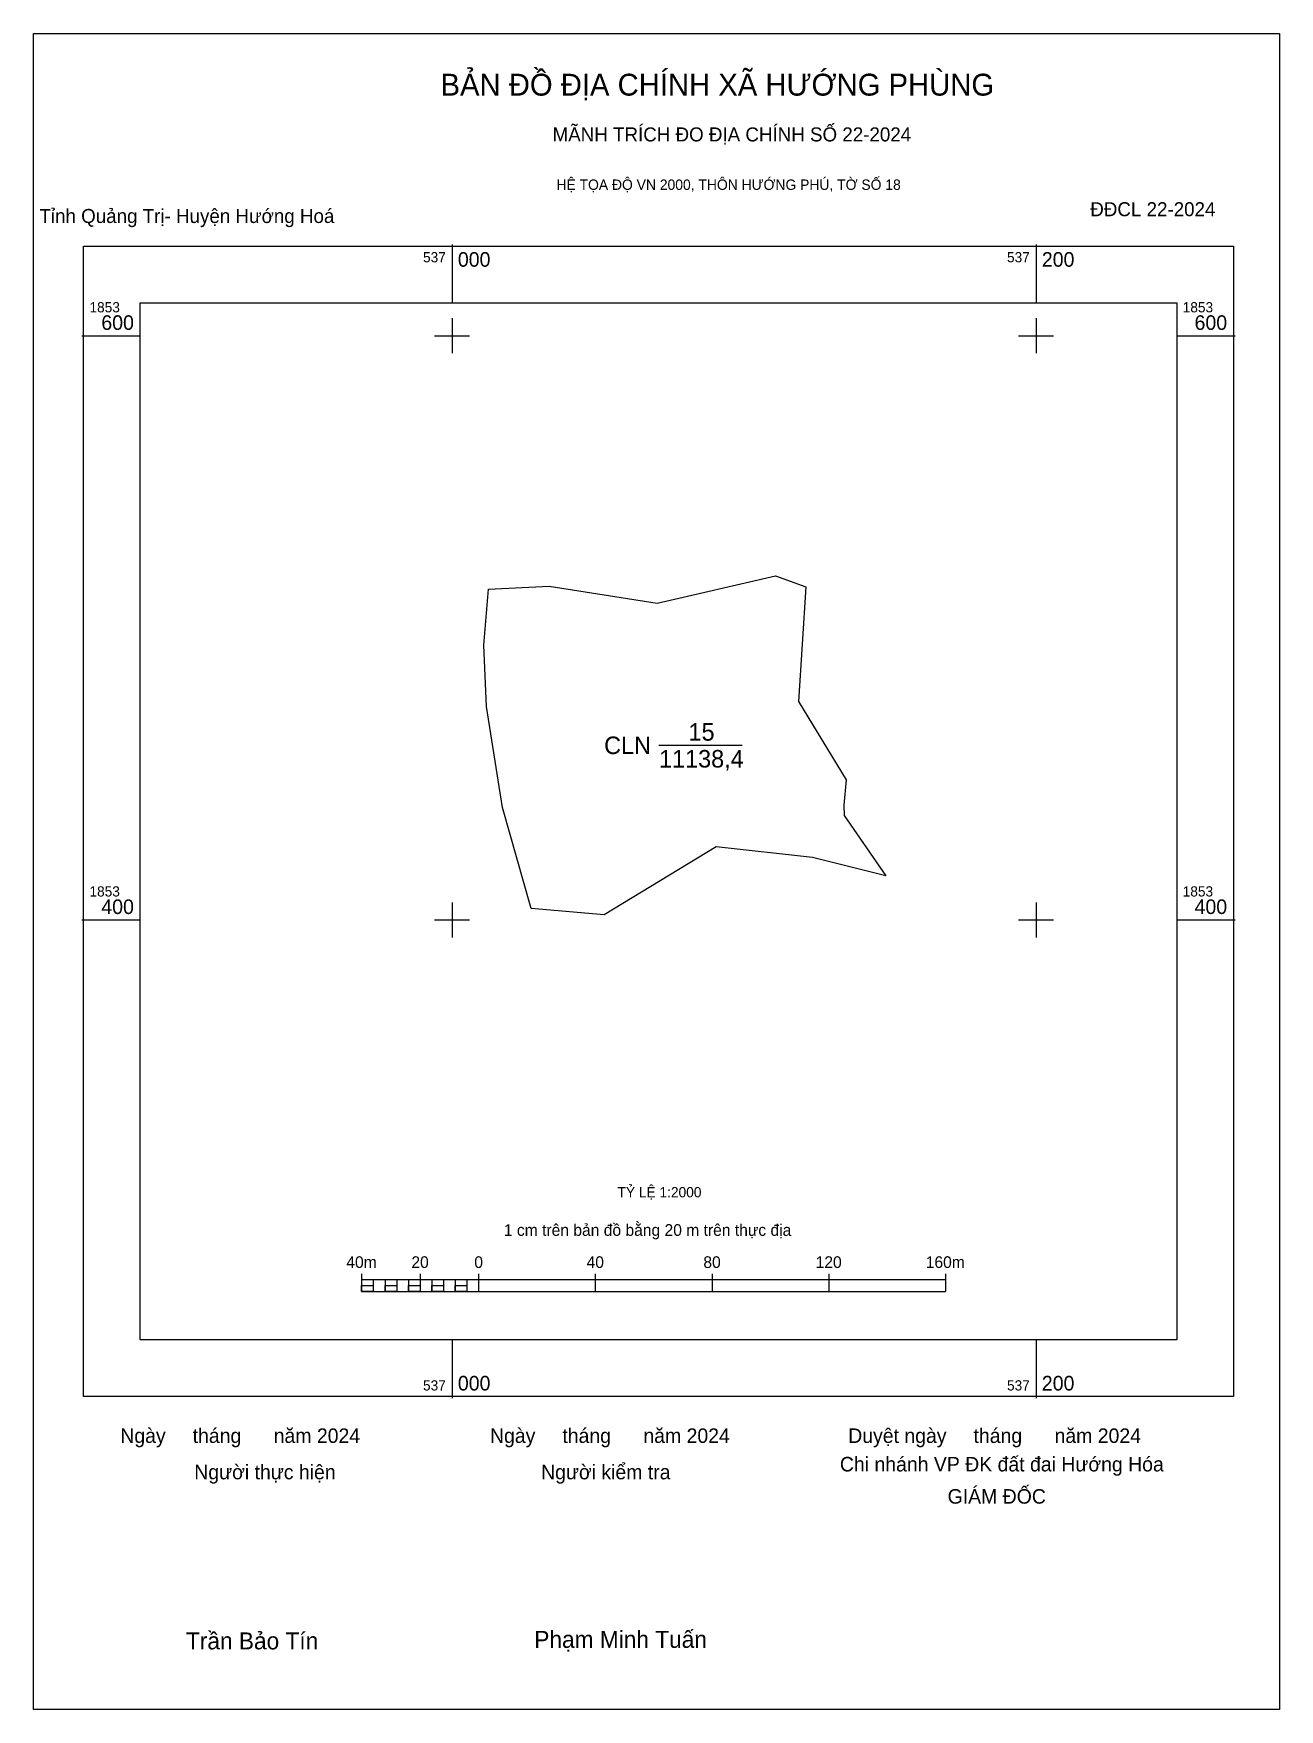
# Model space of a CAD drawing. Extents: x 536857 to 537283, y 1853130 to 1853703.
import ezdxf

# ---------------------------------------------------------------- set-up
doc = ezdxf.new("R2010")
doc.units = 0
for name, color, linetype in [('Level 10', 7, 'Continuous'), ('Level 13', 7, 'Continuous'), ('Level 15', 7, 'Continuous'), ('Level 27', 7, 'Continuous'), ('Level 6', 7, 'Continuous'), ('Level 62', 7, 'Continuous'), ('Level 63', 7, 'Continuous'), ('Level 9', 7, 'Continuous')]:
    doc.layers.add(name, color=color, linetype=linetype)

msp = doc.modelspace()

# ---------------------------------------------------------------- linework, layer by layer
at = {"layer": 'Level 10'}
msp.add_lwpolyline([(537010.93, 1853494.03), (537012.48, 1853513.26), (537033.32, 1853514.29), (537070.24, 1853508.46), (537110.81, 1853517.8), (537121.2, 1853514.02), (537118.71, 1853474.8), (537135.01, 1853448), (537134.15, 1853439.31), (537134.28, 1853435.7), (537148.52, 1853415.12), (537123.41, 1853421.4), (537090.41, 1853425), (537052.1, 1853401.72), (537027.16, 1853403.86), (537017.33, 1853438.49), (537011.77, 1853473.04)], close=True, dxfattribs=at)
at = {"layer": 'Level 15'}
msp.add_lwpolyline([(536856.67, 1853703.48), (537283.39, 1853703.48), (537283.39, 1853129.65), (536856.67, 1853129.65)], close=True, dxfattribs=at)
at = {"layer": 'Level 27'}
for p, q in [((537012.48, 1853513.26), (537012.46, 1853513.26)), ((537121.2, 1853514.02), (537121.19, 1853514.04)), ((537010.93, 1853494.03), (537010.91, 1853494.03)), ((537011.77, 1853473.04), (537011.75, 1853473.04))]:
    msp.add_line(p, q, dxfattribs=at)
at = {"layer": 'Level 62'}
msp.add_lwpolyline([(536893.22, 1853611.25), (537248.24, 1853611.25), (537248.24, 1853256.23), (536893.22, 1853256.23)], close=True, dxfattribs=at)
at = {"layer": 'Level 63'}
for p, q in [((537000, 1853631.25), (537000, 1853611.25)), ((537200, 1853631.25), (537200, 1853611.25)), ((537000, 1853606), (537000, 1853594)), ((537200, 1853606), (537200, 1853594)), ((536873.22, 1853600), (536893.22, 1853600)), ((536994, 1853600), (537006, 1853600)), ((537194, 1853600), (537206, 1853600)), ((537248.24, 1853600), (537268.24, 1853600)), ((537000, 1853406), (537000, 1853394)), ((537200, 1853406), (537200, 1853394)), ((536873.22, 1853400), (536893.22, 1853400)), ((536994, 1853400), (537006, 1853400)), ((537194, 1853400), (537206, 1853400)), ((537248.24, 1853400), (537268.24, 1853400)), ((536969.05, 1853278.81), (536969.05, 1853272.81)), ((536969.05, 1853276.81), (537169.05, 1853276.81)), ((536973.05, 1853276.81), (536973.05, 1853272.81)), ((536977.05, 1853276.81), (536977.05, 1853272.81)), ((536981.05, 1853276.81), (536981.05, 1853272.81)), ((536985.05, 1853276.81), (536985.05, 1853272.81)), ((536989.05, 1853278.81), (536989.05, 1853272.81)), ((536989.05, 1853276.81), (536989.05, 1853272.81)), ((536993.05, 1853276.81), (536993.05, 1853272.81)), ((536997.05, 1853276.81), (536997.05, 1853272.81)), ((537001.05, 1853276.81), (537001.05, 1853272.81)), ((537005.05, 1853276.81), (537005.05, 1853272.81)), ((537009.05, 1853278.81), (537009.05, 1853272.81)), ((537009.05, 1853276.81), (537009.05, 1853272.81)), ((537049.05, 1853278.81), (537049.05, 1853272.81)), ((537089.05, 1853278.81), (537089.05, 1853272.81)), ((537129.05, 1853278.81), (537129.05, 1853272.81)), ((537169.05, 1853278.81), (537169.05, 1853272.81)), ((536969.05, 1853272.81), (537169.05, 1853272.81)), ((537000, 1853256.23), (537000, 1853236.23)), ((537200, 1853256.23), (537200, 1853236.23))]:
    msp.add_line(p, q, dxfattribs=at)
for points in [[(536873.84, 1853630.63), (537267.62, 1853630.63), (537267.62, 1853236.86), (536873.84, 1853236.86)], [(536969.05, 1853274.81), (536973.05, 1853274.81), (536973.05, 1853272.81), (536969.05, 1853272.81)], [(536969.05, 1853274.81), (536973.05, 1853274.81), (536973.05, 1853272.81), (536969.05, 1853272.81)], [(536977.05, 1853274.81), (536981.05, 1853274.81), (536981.05, 1853272.81), (536977.05, 1853272.81)], [(536985.05, 1853274.81), (536989.05, 1853274.81), (536989.05, 1853272.81), (536985.05, 1853272.81)], [(536993.05, 1853274.81), (536997.05, 1853274.81), (536997.05, 1853272.81), (536993.05, 1853272.81)], [(537001.05, 1853274.81), (537005.05, 1853274.81), (537005.05, 1853272.81), (537001.05, 1853272.81)]]:
    msp.add_lwpolyline(points, close=True, dxfattribs=at)
at = {"layer": 'Level 9'}
msp.add_line((537070.88, 1853459.76), (537099.4, 1853459.76), dxfattribs=at)

# ---------------------------------------------------------------- texts
at = {"layer": 'Level 13'}
for s, p in [('15', (537081, 1853461.36)), ('CLN', (537052.09, 1853456.76)), ('11138,4', (537070.89, 1853452.16))]:
    msp.add_text(s, height=6, dxfattribs=at).set_placement(p)
at = {"layer": 'Level 6'}
msp.add_text('TỶ LỆ 1:2000', height=3.5158, dxfattribs=at).set_placement((537056.68, 1853305))
at = {"layer": 'Level 63'}
for s, height, p in [('BẢN ĐỒ ĐỊA CHÍNH XÃ HƯỚNG PHÙNG', 7.4873, (536996.07, 1853682.22)), ('MÃNH TRÍCH ĐO ĐỊA CHÍNH SỐ 22-2024', 4.8044, (537034.44, 1853666.53)), ('HỆ TỌA ĐỘ VN 2000, THÔN HƯỚNG PHÚ, TỜ SỐ 18', 3.5565, (537035.76, 1853649.94)), ('537', 3.5, (536990.07, 1853625.13)), ('000', 5, (537002, 1853623.63)), ('537', 3.5, (537190.07, 1853625.13)), ('200', 5, (537202, 1853623.63)), ('1853', 3.5, (536875.84, 1853608)), ('1853', 3.5, (537250.24, 1853608)), ('600', 5, (536879.9, 1853602)), ('600', 5, (537254.3, 1853602)), ('1853', 3.5, (536875.84, 1853408)), ('1853', 3.5, (537250.24, 1853408)), ('400', 5, (536879.9, 1853402)), ('400', 5, (537254.3, 1853402)), ('1 cm trên bản đồ bằng 20 m trên thực địa', 4, (537017.77, 1853291.81)), ('40m', 4, (536963.8, 1853280.81)), ('20', 4, (536986.08, 1853280.81)), ('0', 4, (537007.63, 1853280.81)), ('40', 4, (537046.08, 1853280.81)), ('80', 4, (537086.08, 1853280.81)), ('120', 4, (537124.53, 1853280.81)), ('160m', 4, (537162.24, 1853280.81)), ('537', 3.5, (536990.07, 1853238.86)), ('000', 5, (537002, 1853238.86)), ('537', 3.5, (537190.07, 1853238.86)), ('200', 5, (537202, 1853238.86)), ('Ngày     tháng      năm 2024', 4.9766, (536886.4, 1853220.9)), ('Ngày     tháng      năm 2024', 4.9766, (537013.01, 1853220.9)), ('Duyệt ngày     tháng      năm 2024', 4.9766, (537135.69, 1853220.9)), ('Người thực hiện', 4.9766, (536911.73, 1853208.45)), ('Người kiểm tra', 4.9766, (537030.5, 1853208.45)), ('Chi nhánh VP ĐK đất đai Hướng Hóa', 4.9766, (537132.84, 1853211.15)), ('GIÁM ĐỐC', 4.977, (537169.73, 1853200.12)), ('Trần Bảo Tín', 5.8048, (536908.89, 1853150.23)), ('Phạm Minh Tuấn', 5.8048, (537028.18, 1853150.75))]:
    msp.add_text(s, height=height, dxfattribs=at).set_placement(p)
at = {"layer": 'Level 9'}
for s, p in [('Tỉnh Quảng Trị- Huyện Hướng Hoá', (536858.71, 1853638.6)), ('ĐĐCL 22-2024', (537218.59, 1853640.92))]:
    msp.add_text(s, height=4.8044, dxfattribs=at).set_placement(p)

doc.saveas('drawing.dxf')
